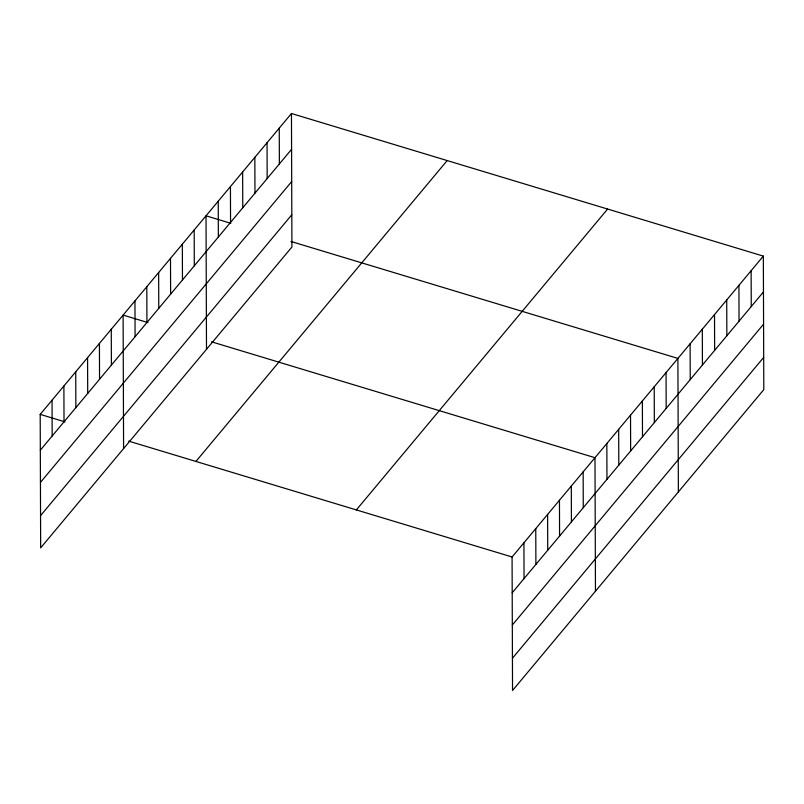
<?xml version="1.0" encoding="UTF-8"?>
<svg xmlns="http://www.w3.org/2000/svg" width="804" height="804" viewBox="0 0 804 804"><rect width="100%" height="100%" fill="white"/><g stroke="black" fill="none" stroke-linecap="round" stroke-linejoin="round"><path stroke-width="1.21" d="M291.46 113.505L291.922 247.019L40.662 547.886L40.2 414.372L291.46 113.505L763.338 256.114L763.8 389.628L512.54 690.495L512.078 556.981L763.338 256.114M40.321 450.19L291.581 149.323M40.441 482.43L291.691 181.563M40.552 515.645L291.812 214.779M195.925 461.436L447.175 160.569M356.363 509.917L607.613 209.05M512.198 592.789L763.458 291.922M512.319 625.03L763.569 324.173M512.429 658.255L763.689 357.388M230.798 223.291L206.025 215.804L206.497 349.318M290.968 241.471L677.903 358.413L678.375 491.917M147.886 322.575L123.112 315.088L123.585 448.602M211.593 341.831L594.99 457.697L595.462 591.211M40.2 414.372L64.973 421.859M128.68 441.115L512.078 556.981M751.127 270.727L751.258 306.545M738.926 285.34L739.047 321.158M726.726 299.952L726.846 335.77M714.515 314.565L714.645 350.383M702.314 329.178L702.435 364.996M690.113 343.79L690.234 379.609M666.064 372.594L666.184 408.402M654.215 386.774L654.345 422.592M642.376 400.955L642.496 436.773M630.527 415.145L630.648 450.954M618.678 429.326L618.809 465.144M606.839 443.506L606.96 479.325M583.151 471.878L583.272 507.686M571.302 486.058L571.423 521.876M559.453 500.249L559.584 536.057M547.614 514.429L547.735 550.237M535.765 528.61L535.896 564.428M523.927 542.8L524.047 578.609M279.249 128.117L279.38 163.936M267.049 142.73L267.169 178.548M254.848 157.343L254.968 193.161M242.637 171.966L242.768 207.774M230.436 186.578L230.557 222.386M218.236 201.191L218.356 236.999M194.186 229.984L194.307 265.802M182.337 244.165L182.468 279.983M170.498 258.355L170.619 294.163M158.649 272.536L158.77 308.344M146.8 286.716L146.931 322.535M134.961 300.907L135.082 336.715M111.274 329.268L111.394 365.086M99.425 343.459L99.545 379.267M87.576 357.639L87.706 393.447M75.737 371.82L75.857 407.638M63.888 386.01L64.019 421.819M52.049 400.191L52.17 435.999"/></g></svg>
